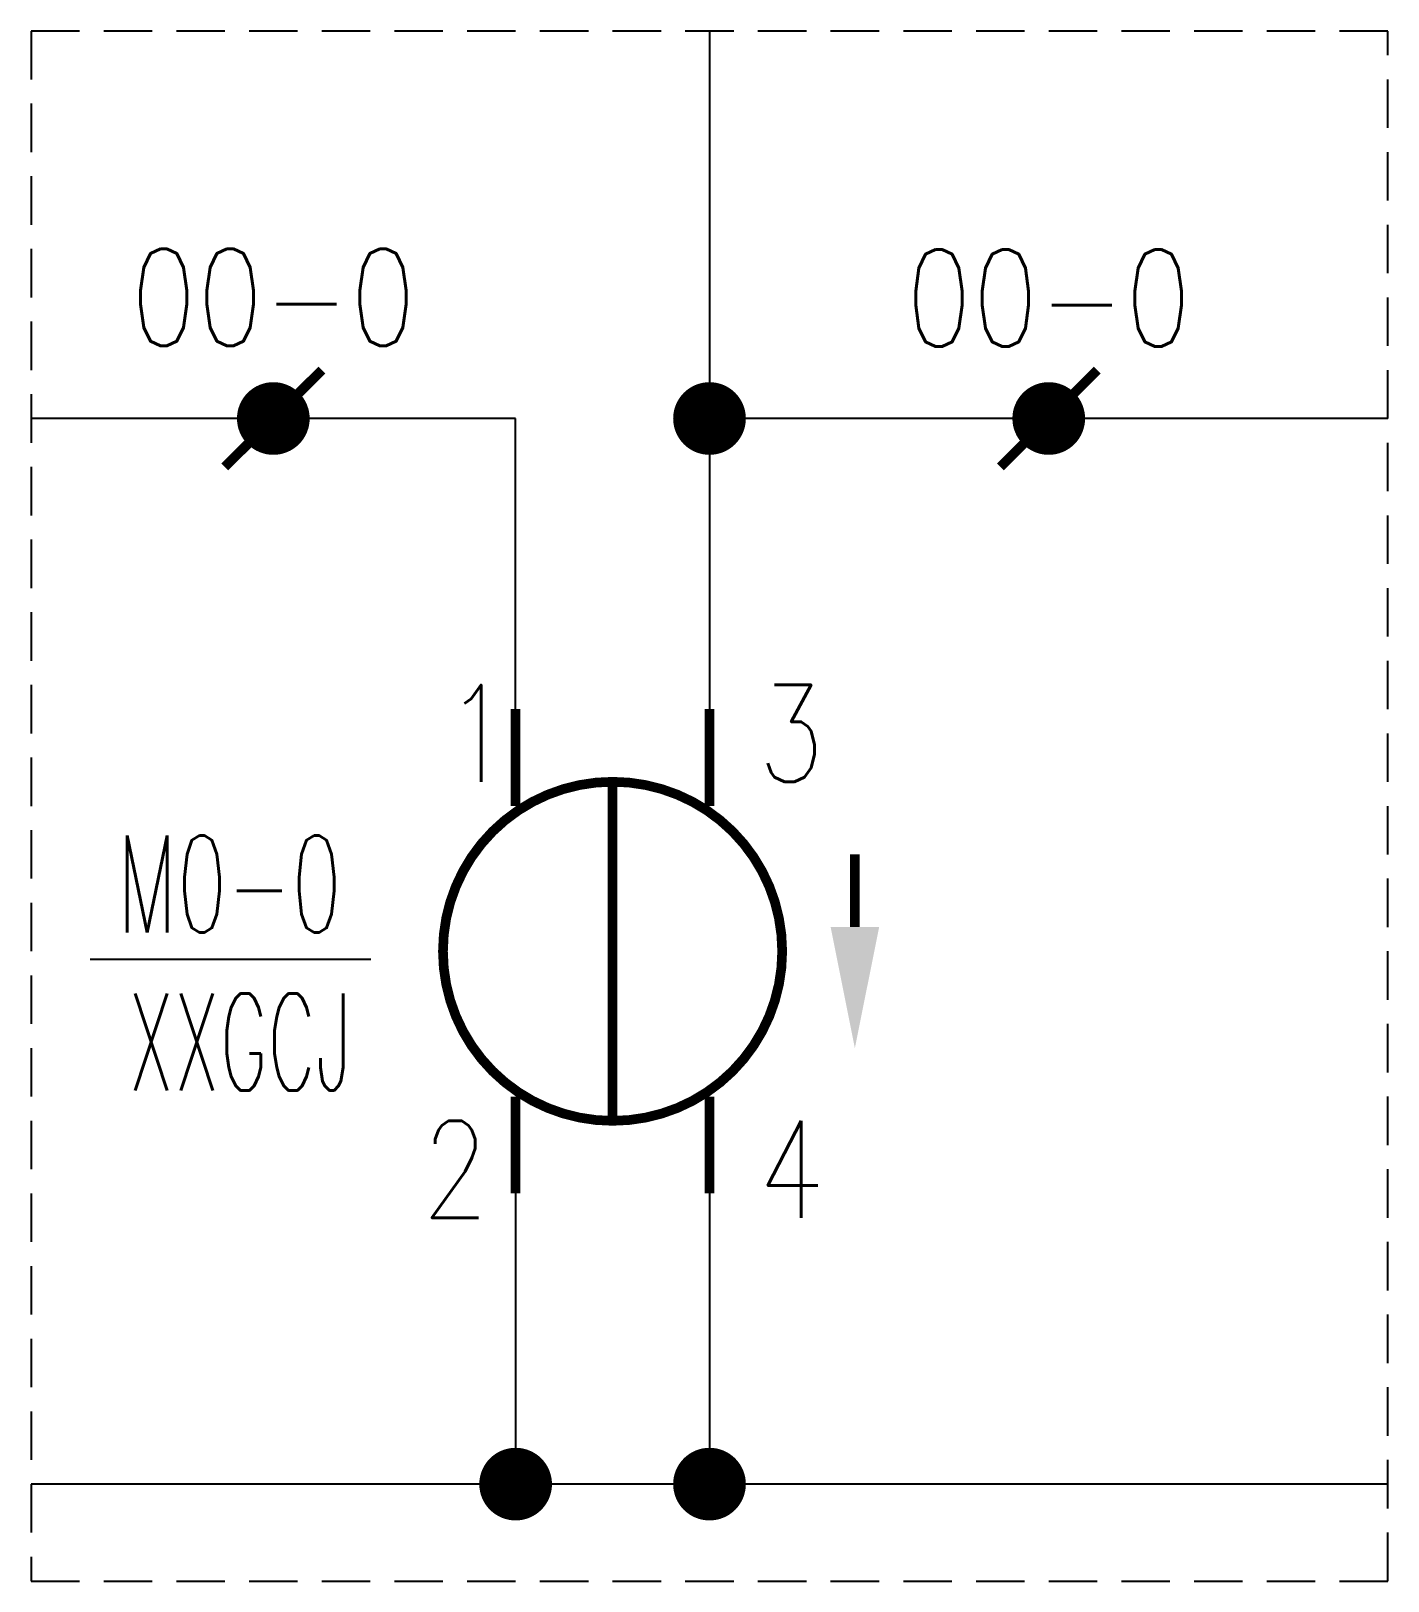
# Model space of a CAD drawing. Header units: millimetres. Extents: x -28 to 0, y -32 to 0.
import ezdxf
from ezdxf.enums import TextEntityAlignment as Align

# ---------------------------------------------------------------- set-up
doc = ezdxf.new("R2010")
doc.units = ezdxf.units.MM
doc.linetypes.add('DASHEDX2', pattern=[1.5, 1, -0.5])
doc.layers.add('define', color=7, linetype='Continuous')
doc.layers.add('hide', color=7, linetype='Continuous')
doc.styles.get("Standard").update_dxf_attribs({"font": 'txt.shx', "bigfont": 'hztxt.shx'})

# ---------------------------------------------------------------- blocks, each defined once
blk = doc.blocks.new('tie')
at = {"const_width": 0.2}
blk.add_lwpolyline([(-1, -1), (1, 1)], dxfattribs=at)
at = {"const_width": 0.75}
blk.add_lwpolyline([(-0.375, 0, 1), (0.375, 0, 1)], format="xyb", close=True, dxfattribs=at)

msp = doc.modelspace()

# ---------------------------------------------------------------- linework, layer by layer
at = {"color": 7}
for p, q in [((-14, 0), (-14, -14)), ((-18, -8), (-28, -8)), ((-18, -14), (-18, -8)), ((0, -8), (-14, -8)), ((-18, -24), (-18, -30)), ((-14, -24), (-14, -30)), ((0, -30), (-28, -30))]:
    msp.add_line(p, q, dxfattribs=at)
at = {"const_width": 0.75}
for points in [[(-14.375, -8, 1), (-13.625, -8, 1)], [(-18.375, -30, 1), (-17.625, -30, 1)], [(-14.375, -30, 1), (-13.625, -30, 1)]]:
    msp.add_lwpolyline(points, format="xyb", close=True, dxfattribs=at)
at = {"color": 7, "const_width": 0.2}
for points in [[(-18, -16), (-18, -14)], [(-14, -16), (-14, -14)], [(-16, -22.5), (-16, -15.5)], [(-18, -22), (-18, -24)], [(-14, -22), (-14, -24)]]:
    msp.add_lwpolyline(points, dxfattribs=at)
msp.add_lwpolyline([(-16, -22.5, 1), (-16, -15.5, 1)], format="xyb", close=True, dxfattribs=at)
at = {"const_width": 0.2}
msp.add_lwpolyline([(-11, -18.5), (-11, -17)], dxfattribs=at)
msp.add_solid([(-10.5, -18.5), (-11.5, -18.5), (-11, -21)])
at = {"layer": 'define'}
msp.add_line((-26.78, -19.162), (-20.987, -19.162), dxfattribs=at)
at = {"layer": 'hide', "color": 7, "linetype": 'DASHEDX2'}
msp.add_lwpolyline([(0, -32), (0, 0), (-28, 0), (-28, -32), (0, -32), (0, -32)], dxfattribs=at)

# ---------------------------------------------------------------- block references
at = {"color": 3}
for p in [(-23, -8), (-7, -8)]:
    msp.add_blockref('tie', p, dxfattribs=at)

# ---------------------------------------------------------------- texts
for s, width, p in [('00-0', 0.8, (-23, -6.5)), ('00-0', 0.8, (-7.003, -6.514)), ('XXGCJ', 0.55, (-23.68, -21.872))]:
    msp.add_text(s, height=2, dxfattribs=dict(at, width=width)).set_placement(p, align=Align.CENTER)
at = {"color": 7, "width": 0.8}
for s, p in [('1', (-19.467, -15.5)), ('3', (-13, -15.5)), ('2', (-19.933, -24.5)), ('4', (-13, -24.5))]:
    msp.add_text(s, height=2, dxfattribs=at).set_placement(p)
at = {"layer": 'define', "color": 6, "width": 0.6}
msp.add_text('M0-0', height=2, dxfattribs=at).set_placement((-23.907, -18.611), align=Align.CENTER)

doc.saveas('drawing.dxf')
